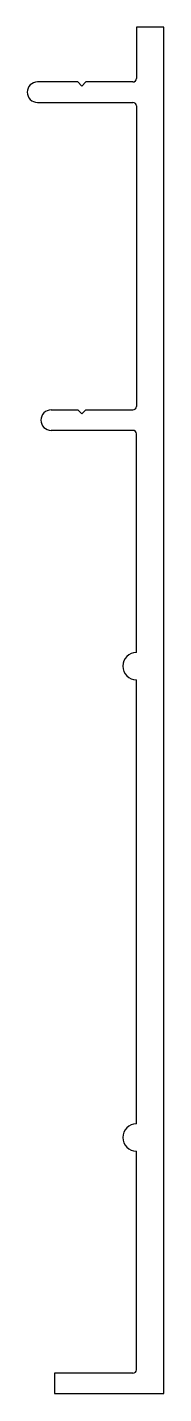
# Model space of a CAD drawing. Extents: x 973 to 983, y 788 to 888.
import ezdxf

# ---------------------------------------------------------------- set-up
doc = ezdxf.new("R2010")
doc.units = 0
doc.layers.get('0').update_dxf_attribs({"linetype": 'CONTINUOUS'})

msp = doc.modelspace()

# ---------------------------------------------------------------- linework, layer by layer
for p, q in [((982.63, 887.53), (980.63, 887.53)), ((980.63, 887.53), (980.63, 883.78)), ((982.63, 787.53), (982.63, 887.53)), ((976.33, 883.53), (973.38, 883.53)), ((976.33, 883.53), (976.63, 883.23)), ((976.63, 883.23), (976.93, 883.53)), ((980.38, 883.53), (976.93, 883.53)), ((973.38, 882.03), (980.38, 882.03)), ((980.63, 881.78), (980.63, 859.78)), ((974.38, 859.53), (976.33, 859.53)), ((976.33, 859.53), (976.63, 859.23)), ((976.63, 859.23), (976.93, 859.53)), ((976.93, 859.53), (980.38, 859.53)), ((980.38, 858.03), (974.38, 858.03)), ((980.63, 841.78), (980.63, 857.78)), ((980.63, 807.28), (980.63, 839.78)), ((980.63, 789.28), (980.63, 805.28)), ((980.38, 789.03), (974.63, 789.03)), ((974.63, 789.03), (974.63, 787.53)), ((974.63, 787.53), (982.63, 787.53))]:
    msp.add_line(p, q)
for centre, radius, start, end in [((973.38, 882.78), 0.75, 90, 270), ((980.38, 883.78), 0.25, 270, 0), ((980.38, 881.78), 0.25, 0, 90), ((974.38, 858.78), 0.75, 90, 270), ((980.38, 859.78), 0.25, 270, 0), ((980.38, 857.78), 0.25, 0, 90), ((980.63, 840.78), 1, 90, 270), ((980.63, 806.28), 1, 90, 270), ((980.38, 789.28), 0.25, 270, 0)]:
    msp.add_arc(centre, radius, start, end)

doc.saveas('drawing.dxf')
